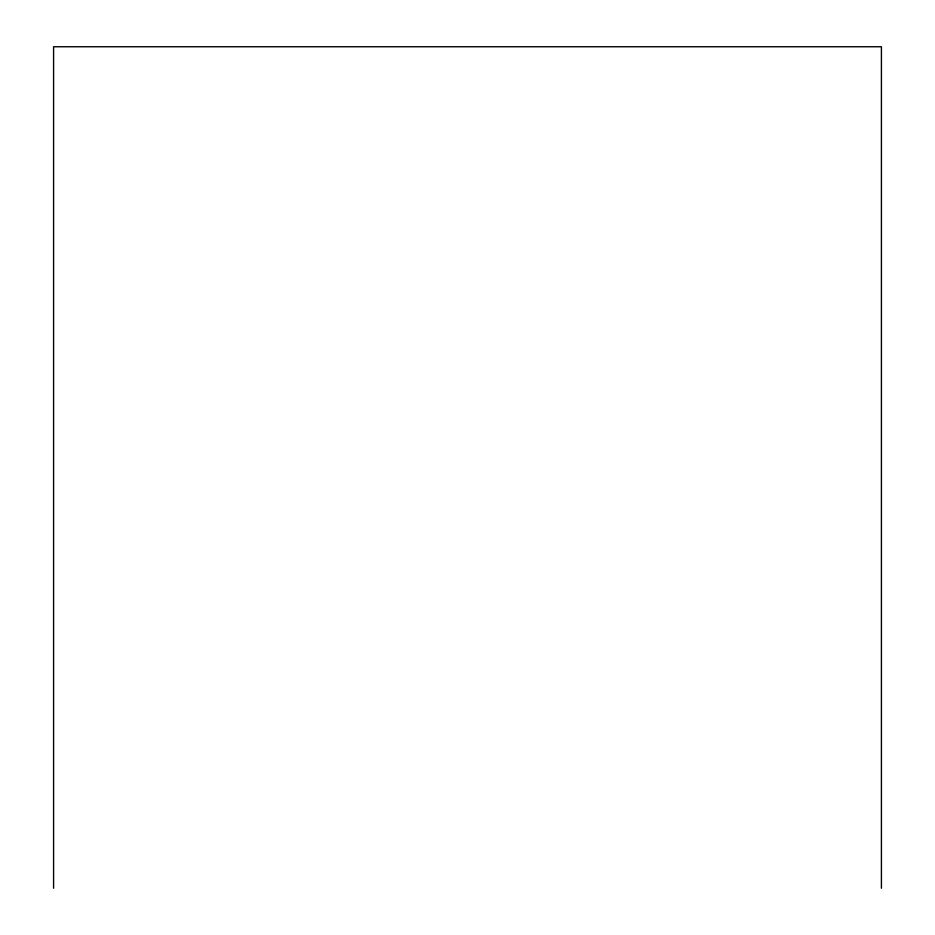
<?xml version="1.0" encoding="UTF-8"?>
<svg xmlns="http://www.w3.org/2000/svg" width="935" height="935" viewBox="0 0 935 935"><rect width="100%" height="100%" fill="white"/><g stroke="black" fill="none" stroke-linecap="round" stroke-linejoin="round"><path stroke-width="1.4" d="M881.413 888.25L881.413 46.75L53.587 46.75L53.587 888.25"/></g></svg>
